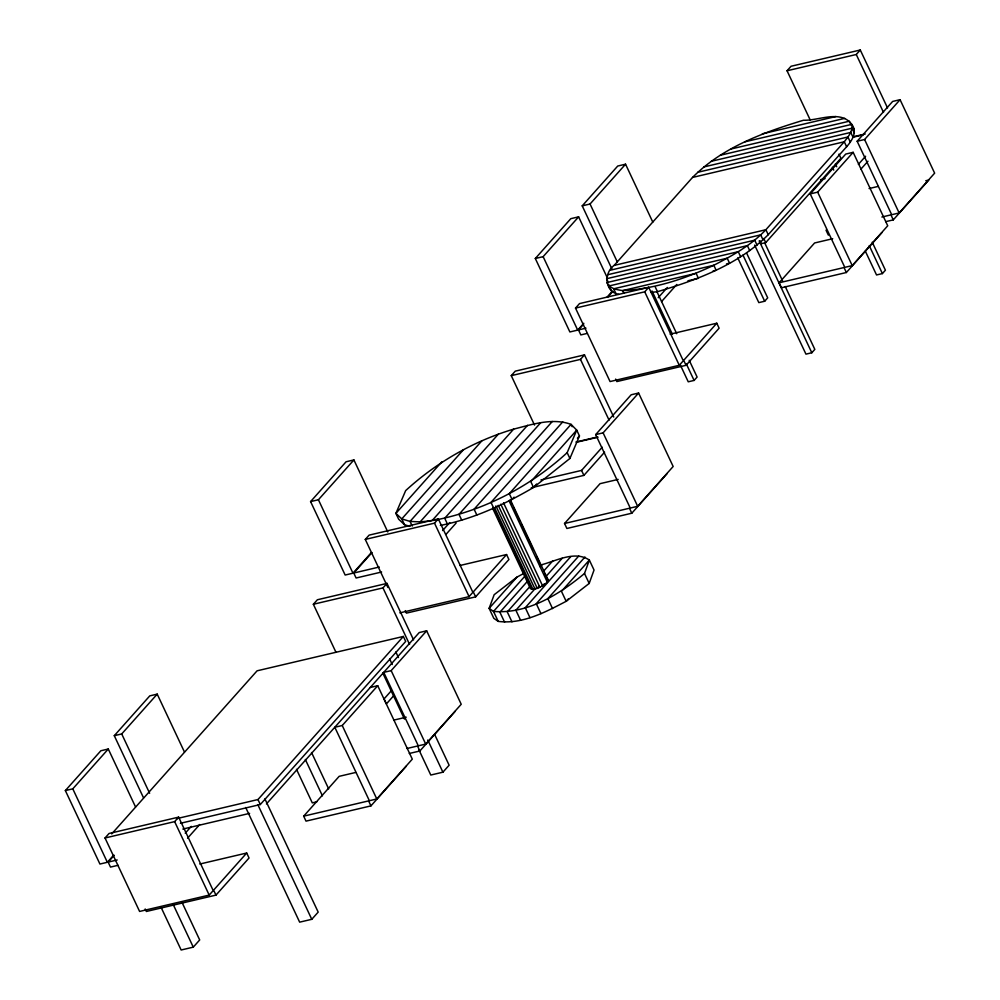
<?xml version="1.0" encoding="UTF-8"?>
<svg xmlns="http://www.w3.org/2000/svg" width="1000" height="1000" viewBox="0 0 1000 1000"><rect width="100%" height="100%" fill="white"/><g stroke="black" fill="none" stroke-linecap="round" stroke-linejoin="round"><path stroke-width="1.5" d="M492.738 508.512L530.462 588.675C536.575 590.612 542.75 585.638 547.35 582.225L548 579.75L510.275 499.588M651.263 292.425L657.463 291.675C697.175 279.975 738.363 264.625 768.225 234.713L846.625 146.75C851.912 140.787 857.712 131.95 851.762 124.362C840.537 109.338 818.575 120.875 803.5 120.237C763.825 132.238 722.4 147.325 692.55 177.425L614.15 265.387C603.375 273.113 604.85 292.2 618.987 294.375M523.8 573.438L517 577.075L494.162 594.712L489.125 608.35L493.512 611.413C527.4 614.3 559.525 594.338 584.5 573.488L589.35 560.075C575.288 550.462 556.938 560.538 542.4 564.525L540.337 566.862M568.225 598.987L566.163 601.312L589.188 583.45L594.038 570.037L589.35 560.075L561.475 591.35L566.163 601.312C545.413 612.1 522.362 624.55 498.2 621.375L493.812 618.312L489.125 608.35L517 577.075M433.425 520.425C483.2 510.975 529.9 486.875 567.163 452.663L576.725 430.138L571.062 424.363C552.3 417.575 532.087 424.487 513.625 429.137C473.488 441.138 436.538 462.312 405.662 490.613L395.9 513.362L398.625 519.163L404.5 524.725L410.012 526.388M536.613 484.025L533.55 487.463L569.9 458.475L579.462 435.95L576.725 430.138L530.812 481.65L533.55 487.463C504.55 504.4 473.525 518.95 440.387 525.425M371.225 552.725L352.975 573.2L345.15 575.037L310.587 501.587L346.075 461.775L353.9 459.938L387.8 531.975M310.587 501.587L318.412 499.75L353.9 459.938M583.787 323.288L577.7 330.112L569.875 331.95L535.312 258.5L570.8 218.675L578.625 216.838L607.2 277.587M612.137 269.425L582.225 205.85L617.725 166.038L625.55 164.2L652.8 222.113M113.438 855.462L107.35 862.288L99.925 864.038L65.362 790.575L100.85 750.763L108.287 749.013L135.538 806.938M143.537 797.85L114.288 735.688L149.775 695.875L157.213 694.125L184.462 752.038M535.312 258.5L543.138 256.663L578.625 216.838M582.225 205.85L590.05 204.013L625.55 164.2M65.362 790.575L72.787 788.838L108.287 749.013M114.288 735.688L121.713 733.938L157.213 694.125M387.887 587.45L365.288 539.412L369.1 535.138L438.312 518.875L472.887 592.337L469.075 596.613L399.85 612.875M534.525 425.087L511.262 375.65L515.275 371.15L584.487 354.888L613.737 417.038M575.5 308.087L579.513 303.6L648.725 287.325L683.3 360.788L679.287 365.288L610.062 381.55L575.5 308.087L644.725 291.825L648.725 287.325M810.312 120.2L787.05 70.763L791.05 66.263L860.275 50L887.525 107.912M105.025 837.987L109.038 833.487L178.65 817.125L213.212 890.588L209.2 895.088L139.6 911.438L105.025 837.987L174.638 821.625L178.65 817.125M335.962 652.288L313.363 604.263L317.375 599.763L386.987 583.4L413.575 639.913M441.812 461.838L395.9 513.362L401.763 518.913L404.5 524.725M111.713 833.913L257.087 670.812L403.35 636.45L405.688 641.425L260.312 804.525L180.4 823.3M381.613 572.013L356.1 578L353.762 573.025L372.013 552.537M463.525 449.625L401.763 518.913L410.05 521.413L420.138 521.888L432.013 520.7L513.625 429.137M607.1 297.125L612.175 291.438M586.825 333.5L580.825 334.913L578.475 329.925L583.55 324.237M607.888 296.938L612.962 291.25M481.825 440.875L410.05 521.413L412.238 526.062M118.025 865.312L110.487 867.087L108.138 862.1L114.225 855.275M420.138 521.888L498.338 434.162M365.288 539.412L434.513 523.15L438.312 518.875M511.262 375.65L580.487 359.387L584.487 354.888M787.05 70.763L856.263 54.5L860.275 50M527.525 425.337L444.712 518.25L447.45 524.062M313.363 604.263L382.975 587.9L386.987 583.4M442.625 530.55L449.725 522.587M540.612 422.8L459 514.362L461.737 520.163M445.975 534.4L456.125 523.025M658.213 297.7L667.337 287.462M185.225 833.2L191.312 826.375M552.3 421.475L474.1 509.212L476.838 515.013M661.575 301.55L676.787 284.475M187.562 838.175L199.737 824.525M562.775 421.863L491 502.388L493.725 508.2M514.1 497.15L512.038 499.45L509.3 493.65L571.062 424.363L572.163 426.688M577.425 438.237L579.462 435.95M176.55 818.675L257.975 799.538L403.35 636.45M760.113 240.875L761.413 243.637L765.713 242.638L840.913 158.275L838.962 154.125M266.45 803.9L419.225 632.562L426.65 630.812L461.225 704.262L425.725 744.087L418.3 745.825L383.738 672.375L391.163 670.625L426.65 630.812M595.675 434.6L631.175 394.775L638.6 393.038L673.162 466.488L637.675 506.3L630.25 508.05L595.675 434.6L603.112 432.85L638.6 393.038M810.238 193.888L845.725 154.075L853.15 152.325L887.725 225.787L852.225 265.6L844.8 267.35L810.238 193.888L817.663 192.15L853.15 152.325M857.15 141.25L892.65 101.438L900.075 99.688L934.638 173.15L899.15 212.963L891.712 214.713L857.15 141.25L864.587 139.512L900.075 99.688M342.238 725.512L377.725 685.7L412.3 759.15L376.8 798.975L369.375 800.725L334.812 727.262L342.238 725.512L376.8 798.975M475.625 596.862L508.913 559.525L506.575 554.538L473.288 591.888L475.625 596.862L406.413 613.125L405.238 610.638M540.938 479.95L581.562 470.412L602.238 447.212M686.038 365.312L719.125 328.2L716.787 323.212L683.7 360.337L686.038 365.312L616.825 381.575L615.65 379.087M858.375 164.363L865.612 156.237M215.963 895.113L249.05 858L246.7 853.025L213.612 890.138L215.963 895.113L146.35 911.475L145.175 908.988M391.287 690.8L384.05 698.925L386.4 703.9L393.638 695.788M531.237 487.762L583.9 475.387L604.587 452.188M860.725 169.338L867.962 161.225M406.425 766.062L370.938 805.888L306.012 821.137L303.675 816.162L339.162 776.338L355.775 772.438M667.3 473.4L631.8 513.212L566.888 528.475L564.55 523.488L600.037 483.675L618.15 479.412M881.85 232.7L846.363 272.512L781.438 287.762L779.1 282.787L814.587 242.975L832.7 238.713M680.35 365.025L688.238 381.8L694.1 380.425L697.113 377.05L689.212 360.275M737.763 257.875L758.825 302.613L764.688 301.238L767.7 297.863L746.637 253.125M161.412 908.05L181.15 950L193.275 947.15L199.688 939.95L181.925 902.2M525.45 575.575L493.512 611.413L498.2 621.375M527.888 580.812L499.9 612.225L504.588 622.175M530.05 586.375L507.287 611.912L511.975 621.862M543.488 571.287L552.8 560.837M535.438 588.3L515.875 610.237L520.562 620.2M545.725 576.75L562.2 558.275M539.325 586.013L537.275 588.325L498.225 505.337M544.4 583.8L542.587 585.825L503.537 502.85M570.788 556.613L525.275 607.675L529.963 617.638M578.775 555.988L536.263 603.675L540.95 613.638M584.963 557.025L547.863 598.638L552.55 608.6M409.288 753.475L419.862 750.987L455.35 711.175M885.725 221.65L893.275 219.875L928.775 180.05L925.75 180.763M754.638 245.087L805.95 354.137L811.812 352.762L814.825 349.387L785.212 286.475M865.35 251.188L876.538 274.962L882.4 273.575L885.413 270.2L872.25 242.237M245.7 807.5L299.65 922.15L311.775 919.312L318.188 912.113L264.9 798.863M418.938 749.862L430.788 775.037L442.912 772.188L449.125 765.212L434.65 734.45M740.612 256.675L738.263 251.688L606.862 282.562C609.55 288.688 616.737 289.65 622.575 290.613C654.45 288.975 685.125 278.863 713.8 265.262C732.487 255.625 751.312 245.175 765.875 229.725L844.287 141.775C848.05 136.75 853.238 131.175 851.762 124.362L720.362 155.238M762.337 133.812L835.85 116.538M744.625 141.888L844.737 118.362M731.225 148.95L849.325 121.2L851.075 124.938M711.263 161.287L852.038 128.212L854.388 133.188M703.713 166.975L850.763 132.425L853.1 137.4M697.738 172.288L847.913 137L850.25 141.988M853.213 136.8L865.25 133.963M852.812 137.25L863.337 134.775M692.55 177.425L844.287 141.775L846.625 146.75M820.562 179.7L825.075 178.637M869.062 188.55L878.112 186.425M614.15 265.387L765.875 229.725L768.225 234.713M610.513 270.15L760.688 234.862L763.025 239.838M607.675 274.725L754.712 240.175L757.05 245.162M881.875 217.025L890.938 214.887L893.275 219.875M726.525 263.888L729.55 263.175L727.212 258.2L609.1 285.95L611.45 290.938M713.112 270.95L716.15 270.238L713.8 265.262L613.688 288.788L616.038 293.762M687.938 280.788L698.438 278.312L696.1 273.337L622.575 290.613L623.75 293.1M578.475 329.925L585.988 328.162M779.1 282.787L844.013 267.538L846.363 272.512M670.138 334.175L716.787 323.212M575.925 442.038L596.987 437.088M577.025 442.125L598.1 437.175M353.762 573.025L379.275 567.025M564.55 523.488L629.462 508.237L631.8 513.212M459.925 565.5L506.575 554.538M370.3 687.45L377.725 685.7M394.125 720.037L406.213 717.188M406.95 748.5L417.512 746.012L419.862 750.987M182.825 829.062L249.613 813.375M316.837 801.812L312.288 802.875L296.5 769.325M108.138 862.1L117.2 859.975M303.675 816.162L368.587 800.9L370.938 805.888M199.788 864.038L246.7 853.025M548 579.75L544.4 573.462M852.475 127.238L854.1 129.35M856.263 54.5L883.512 112.413M864.587 139.512L899.15 212.963M835.4 163.95L836.725 166.737M832.4 167.312L833.713 170.113M869.237 245.613L882.4 273.575M817.663 192.15L852.225 265.6M826.012 230.15L828.363 235.125M763.763 238.487L765.713 242.638M764.825 243.125L782.588 280.875M759.188 240.912L811.812 352.762M749.712 250.613L747.375 245.637L606.587 278.725L607.762 281.212M742.975 255.1L764.688 301.238M655.125 286.7L657.463 291.675M656.975 291.762L676.712 333.713M652 290.938L672.4 334.288M686.213 363.65L694.1 380.425M644.725 291.825L679.287 365.288M590.05 204.013L617.3 261.938M543.138 256.663L577.7 330.112M580.487 359.387L609.062 420.125M603.112 432.85L637.675 506.3M581.562 470.412L583.9 475.387M567.163 452.663L569.9 458.475M584.5 573.488L589.188 583.45M510.65 501.737L511.975 504.55M513.3 507.362L519.913 521.425M521.237 524.237L533.15 549.55M536.462 556.587L541.1 566.425M508.963 500.65L547.35 582.225M500.788 504.212L539.837 587.188M495.887 505.9L534.925 588.875M494.588 507.762L532.975 589.338M493.237 507.55L531.625 589.113M434.513 523.15L469.075 596.613M382.975 587.9L409.562 644.4M395.838 651.963L398.462 657.55M318.412 499.75L352.975 573.2M389.613 658.938L392.25 664.525M427.775 740.025L442.912 772.188M391.163 670.625L425.725 744.087M382.75 672.962L404.462 719.112M311.55 752.513L328.663 788.863M305.338 759.488L322.438 795.837M257.975 799.538L260.312 804.525M257.825 804.663L311.775 919.312M174.638 821.625L209.2 895.088M121.713 733.938L149.637 793.275M172.875 903.812L193.275 947.15M72.787 788.838L107.35 862.288M609.025 284.988L609.212 287.55"/></g></svg>
